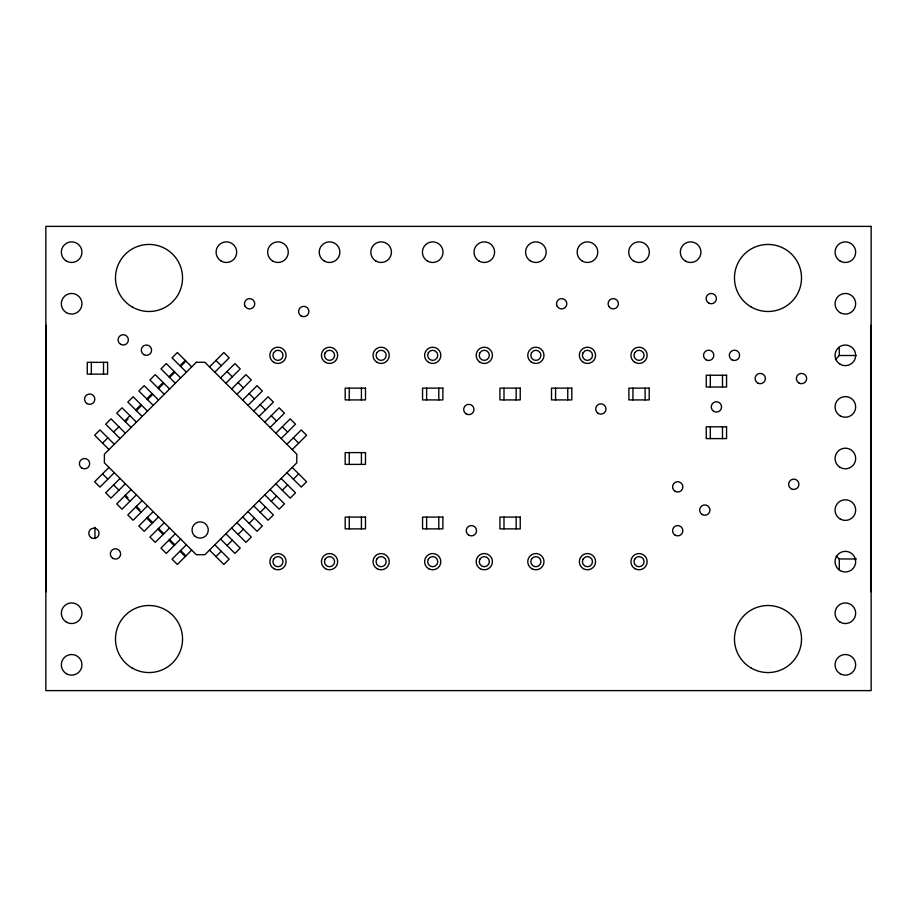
<?xml version="1.0" encoding="UTF-8"?>
<svg xmlns="http://www.w3.org/2000/svg" width="917" height="917" viewBox="0 0 917 917"><rect width="100%" height="100%" fill="white"/><g stroke="black" fill="none" stroke-linecap="round" stroke-linejoin="round"><path stroke-width="1.38" d="M835.444 359.624L839.273 355.509L839.273 347.268M102.532 443.117L107.839 437.81M113.593 432.067L118.901 426.749M124.643 421.006L129.962 415.699M135.705 409.956L141.012 404.638M146.754 398.895L152.073 393.576M157.816 387.834L163.123 382.527M168.877 376.784L174.184 371.465M179.927 365.723L185.245 360.415M125.365 421.728L128.025 419.069M136.415 410.667L140.851 406.242M147.477 399.617L152.795 394.299M158.538 388.556L163.845 383.237M169.588 377.495L174.906 372.187M180.649 366.445L185.956 361.126M108.974 467.406L94.623 481.757L99.93 487.076L114.293 472.713M209.5 366.88L223.851 352.529L229.17 357.836L214.807 372.199M120.035 478.456L105.673 492.819L110.991 498.137L125.354 483.775M220.55 377.942L234.912 363.579L240.231 368.898L225.869 383.26M131.097 489.518L116.734 503.88L122.041 509.187L136.404 494.825M231.611 389.003L245.974 374.64L251.281 379.947L236.918 394.31M142.146 500.579L127.795 514.93L133.103 520.248L147.465 505.886M242.673 400.053L257.024 385.702L262.342 391.009L247.98 405.371M153.208 511.629L138.845 525.991L144.164 531.298L158.515 516.947M253.722 411.114L268.085 396.752L273.392 402.07L259.041 416.421M164.269 522.69L149.907 537.053L155.214 542.36L169.576 527.997M264.784 422.175L279.146 407.813L284.453 413.12L270.091 427.482M175.319 533.74L160.956 548.102L166.275 553.421L180.638 539.058M275.834 433.225L290.196 418.863L295.515 424.181L281.152 438.544M186.38 544.801L172.018 559.164L177.336 564.471L191.687 550.12M286.895 444.287L301.257 429.924L306.565 435.243L292.214 449.594M215.953 556.573L221.272 551.266M227.015 545.523L232.333 540.205M238.076 534.462L243.383 529.155M249.126 523.401L254.445 518.094M260.187 512.351L265.494 507.032M271.249 501.29L276.556 495.982M282.298 490.24L287.617 484.921M293.36 479.178L298.667 473.86M839.273 355.509L856.432 355.509M836.235 556.149L839.273 558.969L856.432 558.969M215.953 360.427L221.272 365.734M227.015 371.477L232.333 376.795M238.076 382.538L243.383 387.845M249.126 393.599L254.445 398.906M260.187 404.649L265.494 409.968M271.249 415.71L276.556 421.018M282.298 426.76L287.617 432.079M293.36 437.822L298.667 443.14M191.699 366.869L177.348 352.518L172.029 357.825L186.392 372.187M292.214 467.406L306.565 481.757L301.257 487.076L286.895 472.713M180.649 377.93L166.286 363.568L160.979 368.886L175.33 383.237M281.152 478.456L295.515 492.819L290.196 498.137L275.834 483.775M169.588 388.991L155.225 374.629L149.918 379.936L164.281 394.299M270.091 489.518L284.453 503.88L279.146 509.187L264.784 494.825M158.538 400.041L144.175 385.679L138.857 390.997L153.219 405.36M259.041 500.579L273.392 514.93L268.085 520.248L253.722 505.886M147.477 411.103L133.114 396.74L127.807 402.059L142.158 416.41M247.98 511.629L262.342 525.991L257.024 531.298L242.673 516.947M136.415 422.152L122.064 407.801L116.746 413.108L131.108 427.471M236.918 522.69L251.281 537.053L245.974 542.36L231.611 527.997M125.365 433.214L111.003 418.851L105.696 424.17L120.047 438.532M225.869 533.74L240.231 548.102L234.912 553.421L220.55 539.058M114.304 444.275L99.942 429.913L94.634 435.22L108.997 449.582M214.807 544.801L229.17 559.164L223.851 564.471L209.5 550.12M125.354 495.26L128.002 497.92M136.404 506.322L139.946 509.863M147.465 517.371L152.772 522.69M158.515 528.433L163.834 533.74M169.576 539.494L174.895 544.801M180.638 550.544L185.945 555.862M102.521 473.86L107.828 479.178M113.57 484.921L118.889 490.24M124.632 495.982L129.939 501.29M135.693 507.032L141 512.351M146.743 518.094L152.062 523.401M157.804 529.155L163.111 534.462M168.854 540.205L174.173 545.523M179.915 551.266L185.234 556.573M870.749 325.283L870.749 591.717M839.273 558.969L839.273 570.259M722.493 375.236L722.493 387.02M722.493 426.818L722.493 438.601M710.32 375.236L710.32 387.02M710.32 426.818L710.32 438.601M645.121 388.132L645.121 399.915M632.948 388.132L632.948 399.915M567.749 388.132L567.749 399.915M555.576 388.132L555.576 399.915M516.168 388.132L516.168 399.915M516.168 517.085L516.168 528.868M503.995 388.132L503.995 399.915M503.995 517.085L503.995 528.868M438.796 388.132L438.796 399.915M438.796 517.085L438.796 528.868M426.623 388.132L426.623 399.915M426.623 517.085L426.623 528.868M361.424 388.132L361.424 399.915M361.424 452.608L361.424 464.392M361.424 517.085L361.424 528.868M349.251 388.132L349.251 399.915M349.251 452.608L349.251 464.392M349.251 517.085L349.251 528.868M103.518 362.341L103.518 374.125M94.932 527.229L94.99 538.715M91.345 362.341L91.345 374.125M46.251 325.283L46.251 591.717M273.564 352.804L272.888 355.337L273.564 357.871L275.432 359.739L277.966 360.415L280.499 359.739L282.367 357.871L283.044 355.337L282.367 352.804L280.499 350.936L277.966 350.26L275.432 350.936L273.564 352.804M325.145 352.804L324.469 355.337L325.145 357.871L327.014 359.739L329.547 360.415L332.08 359.739L333.948 357.871L334.625 355.337L333.948 352.804L332.08 350.936L329.547 350.26L327.014 350.936L325.145 352.804M273.564 559.129L272.888 561.663L273.564 564.196L275.432 566.064L277.966 566.74L280.499 566.064L282.367 564.196L283.044 561.663L282.367 559.129L280.499 557.261L277.966 556.585L275.432 557.261L273.564 559.129M376.727 352.804L376.05 355.337L376.727 357.871L378.595 359.739L381.128 360.415L383.661 359.739L385.53 357.871L386.206 355.337L385.53 352.804L383.661 350.936L381.128 350.26L378.595 350.936L376.727 352.804M325.145 559.129L324.469 561.663L325.145 564.196L327.014 566.064L329.547 566.74L332.08 566.064L333.948 564.196L334.625 561.663L333.948 559.129L332.08 557.261L329.547 556.585L327.014 557.261L325.145 559.129M428.308 352.804L427.631 355.337L428.308 357.871L430.176 359.739L432.709 360.415L435.243 359.739L437.111 357.871L437.787 355.337L437.111 352.804L435.243 350.936L432.709 350.26L430.176 350.936L428.308 352.804M376.727 559.129L376.05 561.663L376.727 564.196L378.595 566.064L381.128 566.74L383.661 566.064L385.53 564.196L386.206 561.663L385.53 559.129L383.661 557.261L381.128 556.585L378.595 557.261L376.727 559.129M479.889 352.804L479.213 355.337L479.889 357.871L481.757 359.739L484.291 360.415L486.824 359.739L488.692 357.871L489.369 355.337L488.692 352.804L486.824 350.936L484.291 350.26L481.757 350.936L479.889 352.804M428.308 559.129L427.631 561.663L428.308 564.196L430.176 566.064L432.709 566.74L435.243 566.064L437.111 564.196L437.787 561.663L437.111 559.129L435.243 557.261L432.709 556.585L430.176 557.261L428.308 559.129M531.47 352.804L530.794 355.337L531.47 357.871L533.339 359.739L535.872 360.415L538.405 359.739L540.273 357.871L540.95 355.337L540.273 352.804L538.405 350.936L535.872 350.26L533.339 350.936L531.47 352.804M479.889 559.129L479.213 561.663L479.889 564.196L481.757 566.064L484.291 566.74L486.824 566.064L488.692 564.196L489.369 561.663L488.692 559.129L486.824 557.261L484.291 556.585L481.757 557.261L479.889 559.129M583.052 352.804L582.375 355.337L583.052 357.871L584.92 359.739L587.453 360.415L589.986 359.739L591.855 357.871L592.531 355.337L591.855 352.804L589.986 350.936L587.453 350.26L584.92 350.936L583.052 352.804M531.47 559.129L530.794 561.663L531.47 564.196L533.339 566.064L535.872 566.74L538.405 566.064L540.273 564.196L540.95 561.663L540.273 559.129L538.405 557.261L535.872 556.585L533.339 557.261L531.47 559.129M634.633 352.804L633.956 355.337L634.633 357.871L636.501 359.739L639.034 360.415L641.568 359.739L643.436 357.871L644.112 355.337L643.436 352.804L641.568 350.936L639.034 350.26L636.501 350.936L634.633 352.804M583.052 559.129L582.375 561.663L583.052 564.196L584.92 566.064L587.453 566.74L589.986 566.064L591.855 564.196L592.531 561.663L591.855 559.129L589.986 557.261L587.453 556.585L584.92 557.261L583.052 559.129M634.633 559.129L633.956 561.663L634.633 564.196L636.501 566.064L639.034 566.74L641.568 566.064L643.436 564.196L644.112 561.663L643.436 559.129L641.568 557.261L639.034 556.585L636.501 557.261L634.633 559.129M196.284 362.295L104.389 454.19L104.389 462.81L196.284 554.705L204.904 554.705L296.799 462.81L296.799 454.19L204.904 362.295L196.284 362.295M871.15 226.384L45.85 226.384L45.85 690.616L871.15 690.616L871.15 226.384M107.587 362.341L87.275 362.341L87.275 374.125L107.587 374.125L107.587 362.341M726.562 375.236L706.25 375.236L706.25 387.02L726.562 387.02L726.562 375.236M365.493 388.132L345.182 388.132L345.182 399.915L365.493 399.915L365.493 388.132M442.865 388.132L422.554 388.132L422.554 399.915L442.865 399.915L442.865 388.132M520.237 388.132L499.925 388.132L499.925 399.915L520.237 399.915L520.237 388.132M571.818 388.132L551.507 388.132L551.507 399.915L571.818 399.915L571.818 388.132M649.19 388.132L628.879 388.132L628.879 399.915L649.19 399.915L649.19 388.132M726.562 426.818L706.25 426.818L706.25 438.601L726.562 438.601L726.562 426.818M365.493 452.608L345.182 452.608L345.182 464.392L365.493 464.392L365.493 452.608M365.493 517.085L345.182 517.085L345.182 528.868L365.493 528.868L365.493 517.085M442.865 517.085L422.554 517.085L422.554 528.868L442.865 528.868L442.865 517.085M520.237 517.085L499.925 517.085L499.925 528.868L520.237 528.868L520.237 517.085M132.254 668.069A33.528 33.528 0 0 0 182.54 639.034A33.528 33.528 0 0 0 132.243 610A33.528 33.528 0 0 0 132.254 668.069M132.254 307A33.528 33.528 0 0 0 182.54 277.966A33.528 33.528 0 0 0 132.243 248.931A33.528 33.528 0 0 0 132.254 307M751.229 668.069A33.528 33.528 0 0 0 801.515 639.034A33.528 33.528 0 0 0 751.229 610A33.528 33.528 0 0 0 751.229 668.069M751.229 307A33.528 33.528 0 0 0 801.515 277.966A33.528 33.528 0 0 0 751.229 248.931A33.528 33.528 0 0 0 751.229 307M245.126 306.335A5.158 5.158 0 0 0 254.066 306.335A5.158 5.158 0 0 0 249.596 298.598A5.158 5.158 0 0 0 245.126 306.335M466.237 413.968A5.158 5.158 0 0 0 473.974 409.498A5.158 5.158 0 0 0 466.237 405.027A5.158 5.158 0 0 0 466.237 413.968M706.09 359.808A5.158 5.158 0 0 0 713.827 355.337A5.158 5.158 0 0 0 706.09 350.867A5.158 5.158 0 0 0 706.09 359.808M731.881 359.808A5.158 5.158 0 0 0 739.618 355.337A5.158 5.158 0 0 0 731.881 350.867A5.158 5.158 0 0 0 731.881 359.808M598.274 413.452A5.158 5.158 0 0 0 606.011 408.993A5.158 5.158 0 0 0 598.274 404.523A5.158 5.158 0 0 0 598.274 413.452M81.957 468.128A5.158 5.158 0 0 0 89.694 463.658A5.158 5.158 0 0 0 81.957 459.188A5.158 5.158 0 0 0 81.957 468.128M468.816 535.184A5.158 5.158 0 0 0 476.553 530.714A5.158 5.158 0 0 0 468.816 526.243A5.158 5.158 0 0 0 468.816 535.184M675.141 535.184A5.158 5.158 0 0 0 682.878 530.714A5.158 5.158 0 0 0 675.141 526.243A5.158 5.158 0 0 0 675.141 535.184M87.115 403.652A5.158 5.158 0 0 0 94.852 399.182A5.158 5.158 0 0 0 87.115 394.711A5.158 5.158 0 0 0 87.115 403.652M798.936 383.019A5.158 5.158 0 0 0 806.673 378.549A5.158 5.158 0 0 0 798.936 374.079A5.158 5.158 0 0 0 798.936 383.019M791.199 488.761A5.158 5.158 0 0 0 798.936 484.291A5.158 5.158 0 0 0 791.199 479.82A5.158 5.158 0 0 0 791.199 488.761M675.141 491.34A5.158 5.158 0 0 0 682.878 486.87A5.158 5.158 0 0 0 675.141 482.399A5.158 5.158 0 0 0 675.141 491.34M557.192 306.335A5.158 5.158 0 0 0 566.133 306.335A5.158 5.158 0 0 0 561.663 298.598A5.158 5.158 0 0 0 557.192 306.335M708.669 303.068A5.158 5.158 0 0 0 716.406 298.598A5.158 5.158 0 0 0 708.669 294.128A5.158 5.158 0 0 0 708.669 303.068M757.671 383.019A5.158 5.158 0 0 0 765.408 378.549A5.158 5.158 0 0 0 757.671 374.079A5.158 5.158 0 0 0 757.671 383.019M301.177 315.964A5.158 5.158 0 0 0 308.914 311.493A5.158 5.158 0 0 0 301.177 307.023A5.158 5.158 0 0 0 301.177 315.964M608.773 306.335A5.158 5.158 0 0 0 617.714 306.335A5.158 5.158 0 0 0 613.244 298.598A5.158 5.158 0 0 0 608.773 306.335M713.827 411.389A5.158 5.158 0 0 0 721.564 406.919A5.158 5.158 0 0 0 713.827 402.448A5.158 5.158 0 0 0 713.827 411.389M143.854 354.65A5.158 5.158 0 0 0 151.592 350.179A5.158 5.158 0 0 0 143.854 345.709A5.158 5.158 0 0 0 143.854 354.65M112.906 558.396A5.158 5.158 0 0 0 120.643 553.925A5.158 5.158 0 0 0 112.906 549.455A5.158 5.158 0 0 0 112.906 558.396M120.643 344.333A5.158 5.158 0 0 0 128.38 339.863A5.158 5.158 0 0 0 120.643 335.393A5.158 5.158 0 0 0 120.643 344.333M91.345 537.763A5.158 5.158 0 0 0 99.082 533.293A5.158 5.158 0 0 0 91.345 528.822A5.158 5.158 0 0 0 91.345 537.763M702.227 514.552A5.158 5.158 0 0 0 709.964 510.081A5.158 5.158 0 0 0 702.227 505.611A5.158 5.158 0 0 0 702.227 514.552M840.201 261.104A10.316 10.316 0 0 0 855.676 252.175A10.316 10.316 0 0 0 840.201 243.246A10.316 10.316 0 0 0 840.201 261.104M840.201 312.686A10.316 10.316 0 0 0 855.676 303.756A10.316 10.316 0 0 0 840.201 294.827A10.316 10.316 0 0 0 840.201 312.686M66.483 673.754A10.316 10.316 0 0 0 81.957 664.825A10.316 10.316 0 0 0 66.483 655.896A10.316 10.316 0 0 0 66.483 673.754M66.483 622.173A10.316 10.316 0 0 0 81.957 613.244A10.316 10.316 0 0 0 66.483 604.314A10.316 10.316 0 0 0 66.483 622.173M66.483 261.104A10.316 10.316 0 0 0 81.957 252.175A10.316 10.316 0 0 0 66.483 243.246A10.316 10.316 0 0 0 66.483 261.104M66.483 312.686A10.316 10.316 0 0 0 81.957 303.756A10.316 10.316 0 0 0 66.483 294.827A10.316 10.316 0 0 0 66.483 312.686M840.201 673.754A10.316 10.316 0 0 0 855.676 664.825A10.316 10.316 0 0 0 840.201 655.896A10.316 10.316 0 0 0 840.201 673.754M840.201 622.173A10.316 10.316 0 0 0 855.676 613.244A10.316 10.316 0 0 0 840.201 604.314A10.316 10.316 0 0 0 840.201 622.173M840.201 570.592A10.316 10.316 0 0 0 855.676 561.663A10.316 10.316 0 0 0 840.201 552.733A10.316 10.316 0 0 0 840.201 570.592M840.201 519.011A10.316 10.316 0 0 0 855.676 510.081A10.316 10.316 0 0 0 840.201 501.152A10.316 10.316 0 0 0 840.201 519.011M840.201 467.429A10.316 10.316 0 0 0 855.676 458.5A10.316 10.316 0 0 0 840.201 449.571A10.316 10.316 0 0 0 840.201 467.429M840.201 415.848A10.316 10.316 0 0 0 855.676 406.919A10.316 10.316 0 0 0 840.201 397.989A10.316 10.316 0 0 0 840.201 415.848M840.201 364.267A10.316 10.316 0 0 0 855.676 355.337A10.316 10.316 0 0 0 840.201 346.408A10.316 10.316 0 0 0 840.201 364.267M685.457 261.104A10.316 10.316 0 0 0 700.932 252.175A10.316 10.316 0 0 0 685.457 243.246A10.316 10.316 0 0 0 685.457 261.104M633.876 261.104A10.316 10.316 0 0 0 649.351 252.175A10.316 10.316 0 0 0 633.876 243.246A10.316 10.316 0 0 0 633.876 261.104M582.295 261.104A10.316 10.316 0 0 0 597.769 252.175A10.316 10.316 0 0 0 582.295 243.246A10.316 10.316 0 0 0 582.295 261.104M530.714 261.104A10.316 10.316 0 0 0 546.188 252.175A10.316 10.316 0 0 0 530.714 243.246A10.316 10.316 0 0 0 530.714 261.104M479.132 261.104A10.316 10.316 0 0 0 494.607 252.175A10.316 10.316 0 0 0 479.132 243.246A10.316 10.316 0 0 0 479.132 261.104M427.551 261.104A10.316 10.316 0 0 0 443.026 252.175A10.316 10.316 0 0 0 427.551 243.246A10.316 10.316 0 0 0 427.551 261.104M375.97 261.104A10.316 10.316 0 0 0 391.444 252.175A10.316 10.316 0 0 0 375.97 243.246A10.316 10.316 0 0 0 375.97 261.104M324.389 261.104A10.316 10.316 0 0 0 339.863 252.175A10.316 10.316 0 0 0 324.389 243.246A10.316 10.316 0 0 0 324.389 261.104M272.808 261.104A10.316 10.316 0 0 0 288.282 252.175A10.316 10.316 0 0 0 272.808 243.246A10.316 10.316 0 0 0 272.808 261.104M221.226 261.104A10.316 10.316 0 0 0 236.701 252.175A10.316 10.316 0 0 0 221.226 243.246A10.316 10.316 0 0 0 221.226 261.104M634.977 568.7A8.127 8.127 0 0 0 647.161 561.663A8.127 8.127 0 0 0 634.977 554.625A8.127 8.127 0 0 0 634.977 568.7M583.395 568.7A8.127 8.127 0 0 0 595.58 561.663A8.127 8.127 0 0 0 583.395 554.625A8.127 8.127 0 0 0 583.395 568.7M531.814 568.7A8.127 8.127 0 0 0 543.999 561.663A8.127 8.127 0 0 0 531.814 554.625A8.127 8.127 0 0 0 531.814 568.7M480.233 568.7A8.127 8.127 0 0 0 492.418 561.663A8.127 8.127 0 0 0 480.233 554.625A8.127 8.127 0 0 0 480.233 568.7M428.652 568.7A8.127 8.127 0 0 0 440.836 561.663A8.127 8.127 0 0 0 428.652 554.625A8.127 8.127 0 0 0 428.652 568.7M377.07 568.7A8.127 8.127 0 0 0 389.255 561.663A8.127 8.127 0 0 0 377.07 554.625A8.127 8.127 0 0 0 377.07 568.7M325.489 568.7A8.127 8.127 0 0 0 337.674 561.663A8.127 8.127 0 0 0 325.489 554.625A8.127 8.127 0 0 0 325.489 568.7M273.908 568.7A8.127 8.127 0 0 0 286.093 561.663A8.127 8.127 0 0 0 273.908 554.625A8.127 8.127 0 0 0 273.908 568.7M273.908 362.375A8.127 8.127 0 0 0 286.093 355.337A8.127 8.127 0 0 0 273.908 348.3A8.127 8.127 0 0 0 273.908 362.375M325.489 362.375A8.127 8.127 0 0 0 337.674 355.337A8.127 8.127 0 0 0 325.489 348.3A8.127 8.127 0 0 0 325.489 362.375M377.07 362.375A8.127 8.127 0 0 0 389.255 355.337A8.127 8.127 0 0 0 377.07 348.3A8.127 8.127 0 0 0 377.07 362.375M428.652 362.375A8.127 8.127 0 0 0 440.836 355.337A8.127 8.127 0 0 0 428.652 348.3A8.127 8.127 0 0 0 428.652 362.375M480.233 362.375A8.127 8.127 0 0 0 492.418 355.337A8.127 8.127 0 0 0 480.233 348.3A8.127 8.127 0 0 0 480.233 362.375M531.814 362.375A8.127 8.127 0 0 0 543.999 355.337A8.127 8.127 0 0 0 531.814 348.3A8.127 8.127 0 0 0 531.814 362.375M583.395 362.375A8.127 8.127 0 0 0 595.58 355.337A8.127 8.127 0 0 0 583.395 348.3A8.127 8.127 0 0 0 583.395 362.375M634.977 362.375A8.127 8.127 0 0 0 647.161 355.337A8.127 8.127 0 0 0 634.977 348.3A8.127 8.127 0 0 0 634.977 362.375M194.656 535.964A8.127 8.127 0 0 0 208.079 531.768A8.127 8.127 0 0 0 197.728 522.243A8.127 8.127 0 0 0 194.656 535.964"/></g></svg>
